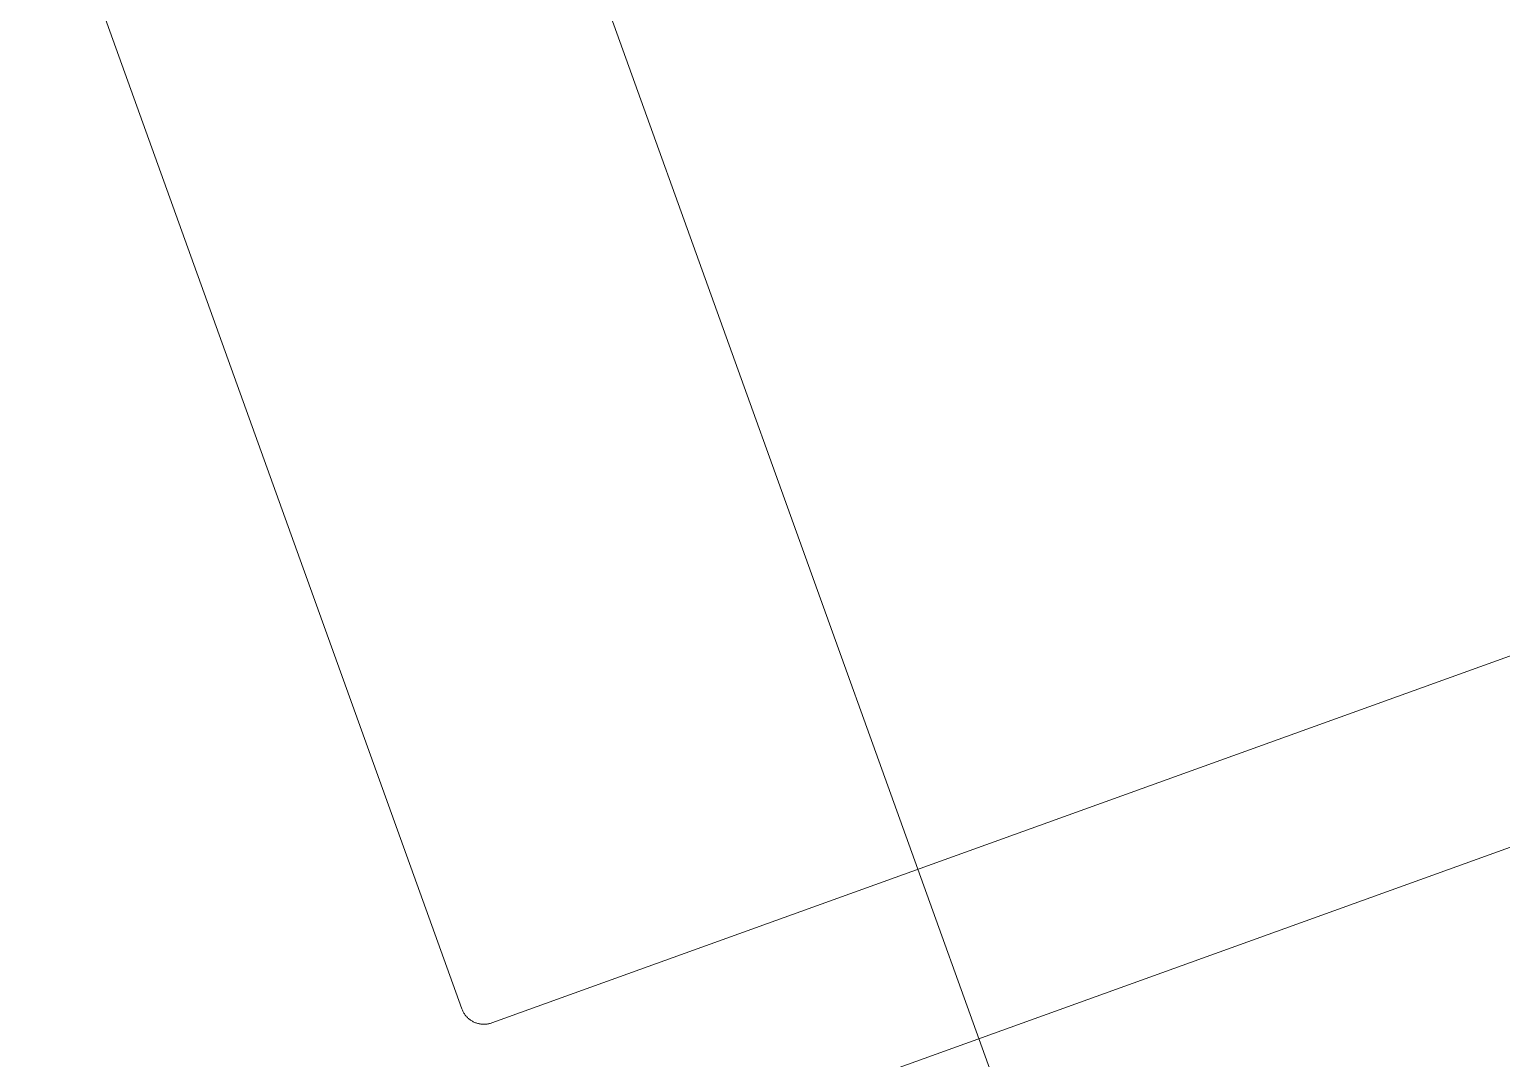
# Model space of a CAD drawing. Header units: centimetres. Extents: x 139057 to 200038, y 34824 to 80516.
# Drawn here: x 176505.12 to 176546.1, y 56027.56 to 56056.2 of the extents above; entities that cross this region are included whole.
import ezdxf

# ---------------------------------------------------------------- set-up
doc = ezdxf.new("R2010")
doc.units = ezdxf.units.CM
doc.header["$LTSCALE"] = 100
doc.layers.get('0').update_dxf_attribs({"lineweight": 0})
doc.layers.add('461_LAYOUT_SCHEMATICO_001-AM_0', color=11, linetype='Continuous', lineweight=0)

# ---------------------------------------------------------------- blocks, each defined once
blk = doc.blocks.new('EFMKLQWMFKLMKL12')
blk.add_lwpolyline([(192034.918, -63454.253), (192034.918, -63329.566), (192079.918, -63329.566), (192079.918, -63454.253)], close=True)
for points in [[(192039.926, -63406.156), (192039.927, -63406.134), (192039.928, -63406.112), (192039.93, -63406.09), (192039.933, -63406.068), (192039.936, -63406.046), (192039.94, -63406.024), (192039.945, -63406.002), (192039.951, -63405.98), (192039.957, -63405.959), (192039.964, -63405.938), (192039.972, -63405.917), (192039.98, -63405.897), (192039.99, -63405.876), (192040, -63405.856), (192040.01, -63405.837), (192040.021, -63405.818), (192040.033, -63405.799), (192040.046, -63405.781), (192040.059, -63405.763), (192040.073, -63405.745), (192040.087, -63405.728), (192040.102, -63405.712), (192040.117, -63405.696), (192040.133, -63405.68), (192040.15, -63405.665), (192040.167, -63405.651), (192040.184, -63405.637), (192040.202, -63405.624), (192040.221, -63405.611), (192040.239, -63405.6), (192040.259, -63405.588), (192040.278, -63405.578), (192040.298, -63405.568), (192040.318, -63405.559), (192040.339, -63405.55), (192040.36, -63405.542), (192040.381, -63405.535), (192040.402, -63405.529), (192040.424, -63405.523), (192040.445, -63405.518), (192040.467, -63405.514), (192040.489, -63405.511), (192040.511, -63405.508), (192040.534, -63405.506), (192040.556, -63405.505), (192040.578, -63405.505)], [(192040.578, -63405.505), (192075.275, -63405.505)], [(192039.926, -63449.156), (192039.926, -63406.156)], [(192002.418, -63418.766), (192079.918, -63418.766)]]:
    blk.add_lwpolyline(points)

msp = doc.modelspace()

# ---------------------------------------------------------------- block references
at = {"layer": '461_LAYOUT_SCHEMATICO_001-AM_0', "rotation": 109.8103889788098}
msp.add_blockref('EFMKLQWMFKLMKL12', (181948.217, -146135.208, 0), dxfattribs=at)

doc.saveas('drawing.dxf')
